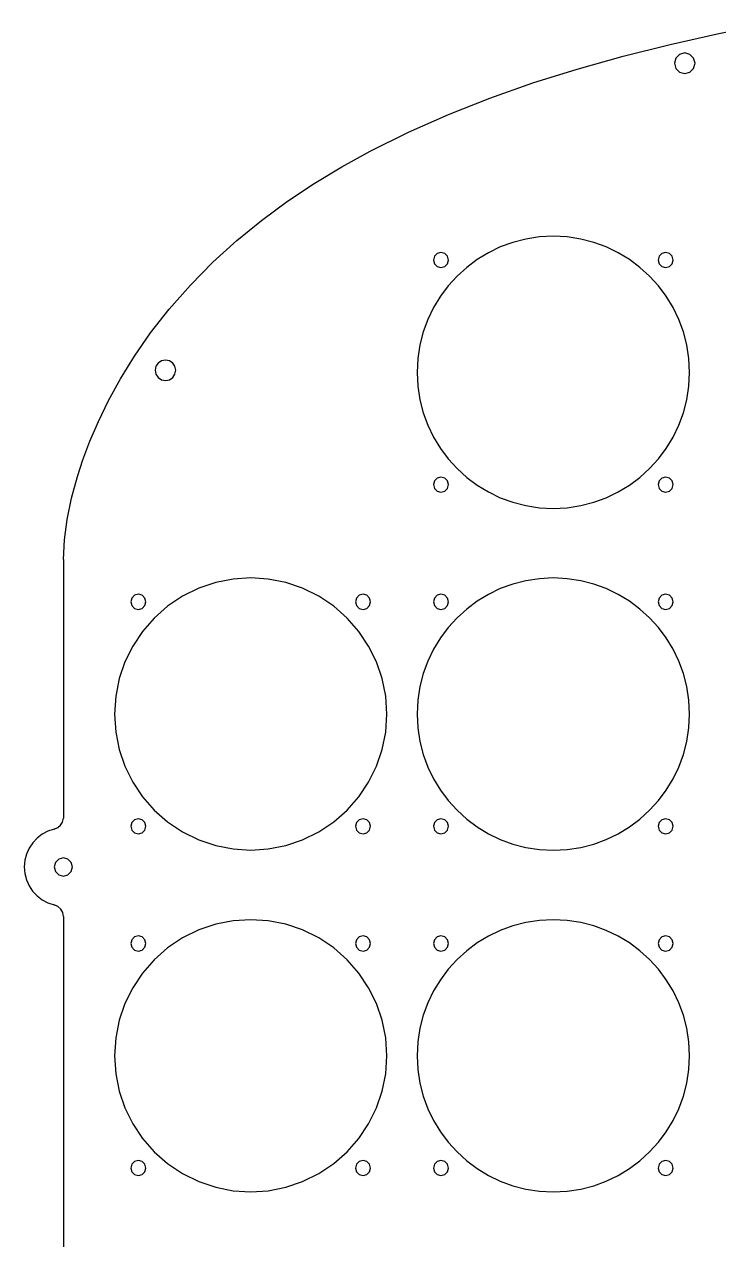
# Model space of a CAD drawing. Extents: x -508 to 508, y -20 to 420.
# Drawn here: x -508.2 to -362.5, y 151.8 to 407.1 of the extents above; entities that cross this region are included whole.
import ezdxf

# ---------------------------------------------------------------- set-up
doc = ezdxf.new("R2010")
doc.units = 0

msp = doc.modelspace()

# ---------------------------------------------------------------- linework, layer by layer
at = {"layer": 'Body (To reuse)'}
for p, q in [((-362.484866, 405.099233), (-352.65685, 407.055449)), ((-362.484866, 405.099233), (-352.65685, 407.055449)), ((-372.644636, 402.834239), (-362.484866, 405.099233)), ((-372.644636, 402.834239), (-362.484866, 405.099233)), ((-382.539945, 400.359564), (-372.644636, 402.834239)), ((-382.539945, 400.359564), (-372.644636, 402.834239)), ((-370.684338, 400.746661), (-371.474586, 399.956413)), ((-369.60484, 401.035912), (-370.684338, 400.746661)), ((-368.525341, 400.746661), (-369.60484, 401.035912)), ((-367.735093, 399.956413), (-368.525341, 400.746661)), ((-392.15707, 397.663109), (-382.539945, 400.359564)), ((-392.15707, 397.663109), (-382.539945, 400.359564)), ((-371.474586, 399.956413), (-371.763837, 398.876915)), ((-371.763837, 398.876915), (-371.474586, 397.797416)), ((-367.445842, 398.876915), (-367.735093, 399.956413)), ((-367.735093, 397.797416), (-367.445842, 398.876915)), ((-367.445842, 398.876915), (-367.445842, 398.876915)), ((-401.482289, 394.732779), (-392.15707, 397.663109)), ((-401.482289, 394.732779), (-392.15707, 397.663109)), ((-371.474586, 397.797416), (-370.684338, 397.007168)), ((-370.684338, 397.007168), (-369.60484, 396.717917)), ((-369.60484, 396.717917), (-368.525341, 397.007168)), ((-368.525341, 397.007168), (-367.735093, 397.797416)), ((-410.501879, 391.556477), (-401.482289, 394.732779)), ((-410.501879, 391.556477), (-401.482289, 394.732779)), ((-419.202116, 388.122105), (-410.501879, 391.556477)), ((-419.202116, 388.122105), (-410.501879, 391.556477)), ((-427.569278, 384.417566), (-419.202116, 388.122105)), ((-427.569278, 384.417566), (-419.202116, 388.122105)), ((-435.589642, 380.430765), (-427.569278, 384.417566)), ((-435.589642, 380.430765), (-427.569278, 384.417566)), ((-441.545002, 377.145755), (-435.589642, 380.430765)), ((-441.545002, 377.145755), (-435.589642, 380.430765)), ((-447.344186, 373.634683), (-441.545002, 377.145755)), ((-447.344186, 373.634683), (-441.545002, 377.145755)), ((-452.968789, 369.886543), (-447.344186, 373.634683)), ((-452.968789, 369.886543), (-447.344186, 373.634683)), ((-458.400408, 365.890332), (-452.968789, 369.886543)), ((-458.400408, 365.890332), (-452.968789, 369.886543)), ((-463.62064, 361.635045), (-458.400408, 365.890332)), ((-463.62064, 361.635045), (-458.400408, 365.890332)), ((-397.187176, 362.547254), (-400.1088, 362.399725)), ((-394.265552, 362.399725), (-397.187176, 362.547254)), ((-468.611081, 357.109678), (-463.62064, 361.635045)), ((-468.611081, 357.109678), (-463.62064, 361.635045)), ((-408.309842, 360.301692), (-410.807701, 359.09841)), ((-405.684496, 361.26258), (-408.309842, 360.301692)), ((-402.946028, 361.966712), (-405.684496, 361.26258)), ((-400.1088, 362.399725), (-402.946028, 361.966712)), ((-391.428324, 361.966712), (-394.265552, 362.399725)), ((-388.689856, 361.26258), (-391.428324, 361.966712)), ((-386.064511, 360.301692), (-388.689856, 361.26258)), ((-383.566652, 359.09841), (-386.064511, 360.301692)), ((-422.135132, 358.339183), (-422.347817, 357.545434)), ((-422.347817, 357.545434), (-422.135132, 356.751685)), ((-421.554068, 358.920247), (-422.135132, 358.339183)), ((-420.760319, 359.132932), (-421.554068, 358.920247)), ((-419.96657, 358.920247), (-420.760319, 359.132932)), ((-419.385505, 358.339183), (-419.96657, 358.920247)), ((-419.172821, 357.545434), (-419.385505, 358.339183)), ((-419.385505, 356.751685), (-419.172821, 357.545434)), ((-419.172821, 357.545434), (-419.172821, 357.545434)), ((-413.16371, 357.667099), (-415.363506, 356.022122)), ((-410.807701, 359.09841), (-413.16371, 357.667099)), ((-381.210643, 357.667099), (-383.566652, 359.09841)), ((-379.010846, 356.022122), (-381.210643, 357.667099)), ((-374.988847, 358.339183), (-375.201532, 357.545434)), ((-375.201532, 357.545434), (-374.988847, 356.751685)), ((-374.407783, 358.920247), (-374.988847, 358.339183)), ((-373.614034, 359.132932), (-374.407783, 358.920247)), ((-372.820285, 358.920247), (-373.614034, 359.132932)), ((-372.23922, 358.339183), (-372.820285, 358.920247)), ((-372.026536, 357.545434), (-372.23922, 358.339183)), ((-372.23922, 356.751685), (-372.026536, 357.545434)), ((-372.026536, 357.545434), (-372.026536, 357.545434)), ((-473.353329, 352.303225), (-468.611081, 357.109678)), ((-473.353329, 352.303225), (-468.611081, 357.109678)), ((-422.135132, 356.751685), (-421.554068, 356.17062)), ((-421.554068, 356.17062), (-420.760319, 355.957936)), ((-420.760319, 355.957936), (-419.96657, 356.17062)), ((-419.96657, 356.17062), (-419.385505, 356.751685)), ((-415.363506, 356.022122), (-417.392727, 354.177841)), ((-376.981626, 354.177841), (-379.010846, 356.022122)), ((-374.988847, 356.751685), (-374.407783, 356.17062)), ((-374.407783, 356.17062), (-373.614034, 355.957936)), ((-373.614034, 355.957936), (-372.820285, 356.17062)), ((-372.820285, 356.17062), (-372.23922, 356.751685)), ((-477.82898, 347.204683), (-473.353329, 352.303225)), ((-477.82898, 347.204683), (-473.353329, 352.303225)), ((-417.392727, 354.177841), (-419.237007, 352.148621)), ((-375.137345, 352.148621), (-376.981626, 354.177841)), ((-420.881985, 349.948825), (-422.313296, 347.592815)), ((-419.237007, 352.148621), (-420.881985, 349.948825)), ((-373.492368, 349.948825), (-375.137345, 352.148621)), ((-372.061056, 347.592815), (-373.492368, 349.948825)), ((-481.686368, 342.258667), (-477.82898, 347.204683)), ((-481.686368, 342.258667), (-477.82898, 347.204683)), ((-422.313296, 347.592815), (-423.516578, 345.094956)), ((-370.857775, 345.094956), (-372.061056, 347.592815)), ((-423.516578, 345.094956), (-424.477466, 342.469611)), ((-369.896886, 342.469611), (-370.857775, 345.094956)), ((-485.067398, 337.387154), (-481.686368, 342.258667)), ((-485.067398, 337.387154), (-481.686368, 342.258667)), ((-424.477466, 342.469611), (-425.181598, 339.731143)), ((-369.192754, 339.731143), (-369.896886, 342.469611)), ((-425.181598, 339.731143), (-425.614611, 336.893915)), ((-368.759742, 336.893915), (-369.192754, 339.731143)), ((-488.002482, 332.632161), (-485.067398, 337.387154)), ((-488.002482, 332.632161), (-485.067398, 337.387154)), ((-425.614611, 336.893915), (-425.76214, 333.972291)), ((-368.612212, 333.972291), (-368.759742, 336.893915)), ((-480.570328, 335.239906), (-480.739993, 334.399527)), ((-480.739993, 334.399527), (-480.570328, 333.559148)), ((-480.107637, 335.926169), (-480.570328, 335.239906)), ((-479.421374, 336.388859), (-480.107637, 335.926169)), ((-478.580995, 336.558524), (-479.421374, 336.388859)), ((-477.740616, 336.388859), (-478.580995, 336.558524)), ((-477.054354, 335.926169), (-477.740616, 336.388859)), ((-476.591663, 335.239906), (-477.054354, 335.926169)), ((-476.421998, 334.399527), (-476.591663, 335.239906)), ((-476.591663, 333.559148), (-476.421998, 334.399527)), ((-476.421998, 334.399527), (-476.421998, 334.399527)), ((-490.522036, 328.035707), (-488.002482, 332.632161)), ((-490.522036, 328.035707), (-488.002482, 332.632161)), ((-480.570328, 333.559148), (-480.107637, 332.872886)), ((-480.107637, 332.872886), (-479.421374, 332.410195)), ((-479.421374, 332.410195), (-478.580995, 332.24053)), ((-478.580995, 332.24053), (-477.740616, 332.410195)), ((-477.740616, 332.410195), (-477.054354, 332.872886)), ((-477.054354, 332.872886), (-476.591663, 333.559148)), ((-425.76214, 333.972291), (-425.614611, 331.050667)), ((-368.759742, 331.050667), (-368.612212, 333.972291)), ((-368.612212, 333.972291), (-368.612212, 333.972291)), ((-425.614611, 331.050667), (-425.181598, 328.213439)), ((-369.192754, 328.213439), (-368.759742, 331.050667)), ((-492.656474, 323.63981), (-490.522036, 328.035707)), ((-492.656474, 323.63981), (-490.522036, 328.035707)), ((-425.181598, 328.213439), (-424.477466, 325.474971)), ((-369.896886, 325.474971), (-369.192754, 328.213439)), ((-424.477466, 325.474971), (-423.516578, 322.849626)), ((-370.857775, 322.849626), (-369.896886, 325.474971)), ((-494.436212, 319.486488), (-492.656474, 323.63981)), ((-494.436212, 319.486488), (-492.656474, 323.63981)), ((-423.516578, 322.849626), (-422.313296, 320.351767)), ((-372.061056, 320.351767), (-370.857775, 322.849626)), ((-495.891665, 315.61776), (-494.436212, 319.486488)), ((-495.891665, 315.61776), (-494.436212, 319.486488)), ((-422.313296, 320.351767), (-420.881985, 317.995758)), ((-373.492368, 317.995758), (-372.061056, 320.351767)), ((-420.881985, 317.995758), (-419.237007, 315.795961)), ((-375.137345, 315.795961), (-373.492368, 317.995758)), ((-497.053246, 312.075643), (-495.891665, 315.61776)), ((-497.053246, 312.075643), (-495.891665, 315.61776)), ((-419.237007, 315.795961), (-417.392727, 313.766741)), ((-376.981626, 313.766741), (-375.137345, 315.795961)), ((-498.295529, 307.532088), (-497.053246, 312.075643)), ((-498.295529, 307.532088), (-497.053246, 312.075643)), ((-421.554068, 311.773962), (-422.135132, 311.192897)), ((-420.760319, 311.986646), (-421.554068, 311.773962)), ((-419.96657, 311.773962), (-420.760319, 311.986646)), ((-419.385505, 311.192897), (-419.96657, 311.773962)), ((-417.392727, 313.766741), (-415.363506, 311.922461)), ((-415.363506, 311.922461), (-413.16371, 310.277483)), ((-381.210643, 310.277483), (-379.010846, 311.922461)), ((-379.010846, 311.922461), (-376.981626, 313.766741)), ((-374.407783, 311.773962), (-374.988847, 311.192897)), ((-373.614034, 311.986646), (-374.407783, 311.773962)), ((-372.820285, 311.773962), (-373.614034, 311.986646)), ((-372.23922, 311.192897), (-372.820285, 311.773962)), ((-422.135132, 311.192897), (-422.347817, 310.399148)), ((-422.347817, 310.399148), (-422.135132, 309.605399)), ((-422.135132, 309.605399), (-421.554068, 309.024335)), ((-421.554068, 309.024335), (-420.760319, 308.81165)), ((-420.760319, 308.81165), (-419.96657, 309.024335)), ((-419.96657, 309.024335), (-419.385505, 309.605399)), ((-419.172821, 310.399148), (-419.385505, 311.192897)), ((-419.385505, 309.605399), (-419.172821, 310.399148)), ((-419.172821, 310.399148), (-419.172821, 310.399148)), ((-413.16371, 310.277483), (-410.807701, 308.846172)), ((-410.807701, 308.846172), (-408.309842, 307.64289)), ((-386.064511, 307.64289), (-383.566652, 308.846172)), ((-383.566652, 308.846172), (-381.210643, 310.277483)), ((-374.988847, 311.192897), (-375.201532, 310.399148)), ((-375.201532, 310.399148), (-374.988847, 309.605399)), ((-374.988847, 309.605399), (-374.407783, 309.024335)), ((-374.407783, 309.024335), (-373.614034, 308.81165)), ((-373.614034, 308.81165), (-372.820285, 309.024335)), ((-372.820285, 309.024335), (-372.23922, 309.605399)), ((-372.026536, 310.399148), (-372.23922, 311.192897)), ((-372.23922, 309.605399), (-372.026536, 310.399148)), ((-372.026536, 310.399148), (-372.026536, 310.399148)), ((-499.221376, 303.07618), (-498.295529, 307.532088)), ((-499.221376, 303.07618), (-498.295529, 307.532088)), ((-408.309842, 307.64289), (-405.684496, 306.682002)), ((-405.684496, 306.682002), (-402.946028, 305.97787)), ((-391.428324, 305.97787), (-388.689856, 306.682002)), ((-388.689856, 306.682002), (-386.064511, 307.64289)), ((-402.946028, 305.97787), (-400.1088, 305.544858)), ((-400.1088, 305.544858), (-397.187176, 305.397328)), ((-397.187176, 305.397328), (-394.265552, 305.544858)), ((-394.265552, 305.544858), (-391.428324, 305.97787)), ((-499.799689, 298.776835), (-499.221376, 303.07618)), ((-499.799689, 298.776835), (-499.221376, 303.07618)), ((-499.999371, 294.702969), (-499.799689, 298.776835)), ((-499.999371, 294.702969), (-499.799689, 298.776835)), ((-499.99837, 294.70297), (-499.99837, 240.318648)), ((-471.571002, 288.638916), (-474.974578, 286.964026)), ((-468.023174, 289.835266), (-471.571002, 288.638916)), ((-464.379177, 290.553075), (-468.023174, 289.835266)), ((-460.687096, 290.792345), (-464.379177, 290.553075)), ((-456.995015, 290.553075), (-460.687096, 290.792345)), ((-453.351019, 289.835266), (-456.995015, 290.553075)), ((-449.80319, 288.638916), (-453.351019, 289.835266)), ((-446.399614, 286.964026), (-449.80319, 288.638916)), ((-408.309842, 288.546782), (-410.807701, 287.343501)), ((-405.684496, 289.50767), (-408.309842, 288.546782)), ((-402.946028, 290.211803), (-405.684496, 289.50767)), ((-400.1088, 290.644815), (-402.946028, 290.211803)), ((-397.187176, 290.792344), (-400.1088, 290.644815)), ((-394.265552, 290.644815), (-397.187176, 290.792344)), ((-391.428324, 290.211803), (-394.265552, 290.644815)), ((-388.689856, 289.50767), (-391.428324, 290.211803)), ((-386.064511, 288.546782), (-388.689856, 289.50767)), ((-383.566652, 287.343501), (-386.064511, 288.546782)), ((-485.635052, 286.584273), (-485.847737, 285.790524)), ((-485.053988, 287.165338), (-485.635052, 286.584273)), ((-484.260239, 287.378022), (-485.053988, 287.165338)), ((-483.46649, 287.165338), (-484.260239, 287.378022)), ((-482.885425, 286.584273), (-483.46649, 287.165338)), ((-482.672741, 285.790524), (-482.885425, 286.584273)), ((-474.974578, 286.964026), (-478.126863, 284.853888)), ((-443.247329, 284.853888), (-446.399614, 286.964026)), ((-438.488767, 286.584273), (-438.701452, 285.790524)), ((-437.907703, 287.165338), (-438.488767, 286.584273)), ((-437.113954, 287.378022), (-437.907703, 287.165338)), ((-436.320205, 287.165338), (-437.113954, 287.378022)), ((-435.73914, 286.584273), (-436.320205, 287.165338)), ((-435.526456, 285.790524), (-435.73914, 286.584273)), ((-422.135132, 286.584273), (-422.347817, 285.790524)), ((-421.554068, 287.165338), (-422.135132, 286.584273)), ((-420.760319, 287.378022), (-421.554068, 287.165338)), ((-419.96657, 287.165338), (-420.760319, 287.378022)), ((-419.385505, 286.584273), (-419.96657, 287.165338)), ((-419.172821, 285.790524), (-419.385505, 286.584273)), ((-413.16371, 285.912189), (-415.363506, 284.267212)), ((-410.807701, 287.343501), (-413.16371, 285.912189)), ((-381.210643, 285.912189), (-383.566652, 287.343501)), ((-379.010846, 284.267212), (-381.210643, 285.912189)), ((-374.988847, 286.584273), (-375.201532, 285.790524)), ((-374.407783, 287.165338), (-374.988847, 286.584273)), ((-373.614034, 287.378022), (-374.407783, 287.165338)), ((-372.820285, 287.165338), (-373.614034, 287.378022)), ((-372.23922, 286.584273), (-372.820285, 287.165338)), ((-372.026536, 285.790524), (-372.23922, 286.584273)), ((-485.847737, 285.790524), (-485.635052, 284.996775)), ((-485.635052, 284.996775), (-485.053988, 284.41571)), ((-485.053988, 284.41571), (-484.260239, 284.203026)), ((-484.260239, 284.203026), (-483.46649, 284.41571)), ((-483.46649, 284.41571), (-482.885425, 284.996775)), ((-482.885425, 284.996775), (-482.672741, 285.790524)), ((-482.672741, 285.790524), (-482.672741, 285.790524)), ((-478.126863, 284.853888), (-480.936847, 282.379553)), ((-440.437346, 282.379553), (-443.247329, 284.853888)), ((-438.701452, 285.790524), (-438.488767, 284.996775)), ((-438.488767, 284.996775), (-437.907703, 284.41571)), ((-437.907703, 284.41571), (-437.113954, 284.203026)), ((-437.113954, 284.203026), (-436.320205, 284.41571)), ((-436.320205, 284.41571), (-435.73914, 284.996775)), ((-435.73914, 284.996775), (-435.526456, 285.790524)), ((-435.526456, 285.790524), (-435.526456, 285.790524)), ((-422.347817, 285.790524), (-422.135132, 284.996775)), ((-422.135132, 284.996775), (-421.554068, 284.41571)), ((-421.554068, 284.41571), (-420.760319, 284.203026)), ((-420.760319, 284.203026), (-419.96657, 284.41571)), ((-419.96657, 284.41571), (-419.385505, 284.996775)), ((-419.385505, 284.996775), (-419.172821, 285.790524)), ((-419.172821, 285.790524), (-419.172821, 285.790524)), ((-415.363506, 284.267212), (-417.392727, 282.422931)), ((-376.981626, 282.422931), (-379.010846, 284.267212)), ((-375.201532, 285.790524), (-374.988847, 284.996775)), ((-374.988847, 284.996775), (-374.407783, 284.41571)), ((-374.407783, 284.41571), (-373.614034, 284.203026)), ((-373.614034, 284.203026), (-372.820285, 284.41571)), ((-372.820285, 284.41571), (-372.23922, 284.996775)), ((-372.23922, 284.996775), (-372.026536, 285.790524)), ((-372.026536, 285.790524), (-372.026536, 285.790524)), ((-480.936847, 282.379553), (-483.380487, 279.582664)), ((-437.993706, 279.582664), (-440.437346, 282.379553)), ((-417.392727, 282.422931), (-419.237007, 280.393711)), ((-375.137345, 280.393711), (-376.981626, 282.422931)), ((-483.380487, 279.582664), (-485.433741, 276.504863)), ((-435.940452, 276.504863), (-437.993706, 279.582664)), ((-420.881985, 278.193915), (-422.313296, 275.837906)), ((-419.237007, 280.393711), (-420.881985, 278.193915)), ((-373.492368, 278.193915), (-375.137345, 280.393711)), ((-372.061056, 275.837906), (-373.492368, 278.193915)), ((-485.433741, 276.504863), (-487.072568, 273.187793)), ((-434.301625, 273.187793), (-435.940452, 276.504863)), ((-422.313296, 275.837906), (-423.516578, 273.340047)), ((-370.857775, 273.340047), (-372.061056, 275.837906)), ((-487.072568, 273.187793), (-488.272924, 269.673094)), ((-433.101268, 269.673094), (-434.301625, 273.187793)), ((-423.516578, 273.340047), (-424.477466, 270.714701)), ((-369.896886, 270.714701), (-370.857775, 273.340047)), ((-424.477466, 270.714701), (-425.181598, 267.976233)), ((-369.192754, 267.976233), (-369.896886, 270.714701)), ((-488.272924, 269.673094), (-489.010769, 266.00241)), ((-432.363423, 266.00241), (-433.101268, 269.673094)), ((-489.010769, 266.00241), (-489.26206, 262.217381)), ((-432.112132, 262.217381), (-432.363423, 266.00241)), ((-425.181598, 267.976233), (-425.614611, 265.139005)), ((-368.759742, 265.139005), (-369.192754, 267.976233)), ((-425.614611, 265.139005), (-425.76214, 262.217381)), ((-368.612212, 262.217381), (-368.759742, 265.139005)), ((-489.26206, 262.217381), (-489.010769, 258.432353)), ((-432.363423, 258.432353), (-432.112132, 262.217381)), ((-432.112132, 262.217381), (-432.112132, 262.217381)), ((-425.76214, 262.217381), (-425.614611, 259.295757)), ((-368.759742, 259.295757), (-368.612212, 262.217381)), ((-368.612212, 262.217381), (-368.612212, 262.217381)), ((-489.010769, 258.432353), (-488.272924, 254.761669)), ((-433.101268, 254.761669), (-432.363423, 258.432353)), ((-425.614611, 259.295757), (-425.181598, 256.45853)), ((-369.192754, 256.45853), (-368.759742, 259.295757)), ((-425.181598, 256.45853), (-424.477466, 253.720062)), ((-369.896886, 253.720062), (-369.192754, 256.45853)), ((-488.272924, 254.761669), (-487.072568, 251.24697)), ((-434.301625, 251.24697), (-433.101268, 254.761669)), ((-424.477466, 253.720062), (-423.516578, 251.094716)), ((-370.857775, 251.094716), (-369.896886, 253.720062)), ((-487.072568, 251.24697), (-485.433741, 247.929899)), ((-435.940452, 247.929899), (-434.301625, 251.24697)), ((-423.516578, 251.094716), (-422.313296, 248.596857)), ((-372.061056, 248.596857), (-370.857775, 251.094716)), ((-485.433741, 247.929899), (-483.380487, 244.852099)), ((-437.993706, 244.852099), (-435.940452, 247.929899)), ((-422.313296, 248.596857), (-420.881985, 246.240848)), ((-373.492368, 246.240848), (-372.061056, 248.596857)), ((-420.881985, 246.240848), (-419.237007, 244.041052)), ((-375.137345, 244.041052), (-373.492368, 246.240848)), ((-483.380487, 244.852099), (-480.936847, 242.05521)), ((-440.437346, 242.05521), (-437.993706, 244.852099)), ((-419.237007, 244.041052), (-417.392727, 242.011831)), ((-376.981626, 242.011831), (-375.137345, 244.041052)), ((-500.193304, 239.547011), (-499.99937, 240.318648)), ((-485.053988, 240.019052), (-485.635052, 239.437988)), ((-484.260239, 240.231737), (-485.053988, 240.019052)), ((-483.46649, 240.019052), (-484.260239, 240.231737)), ((-482.885425, 239.437988), (-483.46649, 240.019052)), ((-480.936847, 242.05521), (-478.126863, 239.580875)), ((-443.247329, 239.580875), (-440.437346, 242.05521)), ((-437.907703, 240.019052), (-438.488767, 239.437988)), ((-437.113954, 240.231737), (-437.907703, 240.019052)), ((-436.320205, 240.019052), (-437.113954, 240.231737)), ((-435.73914, 239.437988), (-436.320205, 240.019052)), ((-421.554068, 240.019052), (-422.135132, 239.437988)), ((-420.760319, 240.231737), (-421.554068, 240.019052)), ((-419.96657, 240.019052), (-420.760319, 240.231737)), ((-419.385505, 239.437988), (-419.96657, 240.019052)), ((-417.392727, 242.011831), (-415.363506, 240.167551)), ((-415.363506, 240.167551), (-413.16371, 238.522573)), ((-381.210643, 238.522573), (-379.010846, 240.167551)), ((-379.010846, 240.167551), (-376.981626, 242.011831)), ((-374.407783, 240.019052), (-374.988847, 239.437988)), ((-373.614034, 240.231737), (-374.407783, 240.019052)), ((-372.820285, 240.019052), (-373.614034, 240.231737)), ((-372.23922, 239.437988), (-372.820285, 240.019052)), ((-503.255332, 237.633451), (-504.460367, 236.988016)), ((-501.930837, 238.076334), (-503.255332, 237.633451)), ((-501.930837, 238.076334), (-501.19644, 238.382431)), ((-501.19644, 238.382431), (-500.604795, 238.887131)), ((-500.604795, 238.887131), (-500.193304, 239.547011)), ((-485.635052, 239.437988), (-485.847737, 238.644239)), ((-485.847737, 238.644239), (-485.635052, 237.85049)), ((-485.635052, 237.85049), (-485.053988, 237.269425)), ((-483.46649, 237.269425), (-482.885425, 237.85049)), ((-482.672741, 238.644239), (-482.885425, 239.437988)), ((-482.885425, 237.85049), (-482.672741, 238.644239)), ((-482.672741, 238.644239), (-482.672741, 238.644239)), ((-478.126863, 239.580875), (-474.974578, 237.470737)), ((-474.974578, 237.470737), (-471.571002, 235.795847)), ((-449.80319, 235.795847), (-446.399614, 237.470737)), ((-446.399614, 237.470737), (-443.247329, 239.580875)), ((-438.488767, 239.437988), (-438.701452, 238.644239)), ((-438.701452, 238.644239), (-438.488767, 237.85049)), ((-438.488767, 237.85049), (-437.907703, 237.269425)), ((-436.320205, 237.269425), (-435.73914, 237.85049)), ((-435.526456, 238.644239), (-435.73914, 239.437988)), ((-435.73914, 237.85049), (-435.526456, 238.644239)), ((-435.526456, 238.644239), (-435.526456, 238.644239)), ((-422.135132, 239.437988), (-422.347817, 238.644239)), ((-422.347817, 238.644239), (-422.135132, 237.85049)), ((-422.135132, 237.85049), (-421.554068, 237.269425)), ((-419.96657, 237.269425), (-419.385505, 237.85049)), ((-419.172821, 238.644239), (-419.385505, 239.437988)), ((-419.385505, 237.85049), (-419.172821, 238.644239)), ((-419.172821, 238.644239), (-419.172821, 238.644239)), ((-413.16371, 238.522573), (-410.807701, 237.091262)), ((-383.566652, 237.091262), (-381.210643, 238.522573)), ((-374.988847, 239.437988), (-375.201532, 238.644239)), ((-375.201532, 238.644239), (-374.988847, 237.85049)), ((-374.988847, 237.85049), (-374.407783, 237.269425)), ((-372.820285, 237.269425), (-372.23922, 237.85049)), ((-372.026536, 238.644239), (-372.23922, 239.437988)), ((-372.23922, 237.85049), (-372.026536, 238.644239)), ((-372.026536, 238.644239), (-372.026536, 238.644239)), ((-506.441724, 235.178869), (-507.182877, 234.059848)), ((-505.528359, 236.162373), (-506.441724, 235.178869)), ((-504.460367, 236.988016), (-505.528359, 236.162373)), ((-485.053988, 237.269425), (-484.260239, 237.056741)), ((-484.260239, 237.056741), (-483.46649, 237.269425)), ((-471.571002, 235.795847), (-468.023174, 234.599497)), ((-453.351019, 234.599497), (-449.80319, 235.795847)), ((-437.907703, 237.269425), (-437.113954, 237.056741)), ((-437.113954, 237.056741), (-436.320205, 237.269425)), ((-421.554068, 237.269425), (-420.760319, 237.056741)), ((-420.760319, 237.056741), (-419.96657, 237.269425)), ((-410.807701, 237.091262), (-408.309842, 235.887981)), ((-408.309842, 235.887981), (-405.684496, 234.927092)), ((-405.684496, 234.927092), (-402.946028, 234.22296)), ((-391.428324, 234.22296), (-388.689856, 234.927092)), ((-388.689856, 234.927092), (-386.064511, 235.887981)), ((-386.064511, 235.887981), (-383.566652, 237.091262)), ((-374.407783, 237.269425), (-373.614034, 237.056741)), ((-373.614034, 237.056741), (-372.820285, 237.269425)), ((-507.734236, 232.827656), (-508.078215, 231.504639)), ((-507.182877, 234.059848), (-507.734236, 232.827656)), ((-468.023174, 234.599497), (-464.379177, 233.881687)), ((-464.379177, 233.881687), (-460.687096, 233.642417)), ((-460.687096, 233.642417), (-456.995015, 233.881687)), ((-456.995015, 233.881687), (-453.351019, 234.599497)), ((-402.946028, 234.22296), (-400.1088, 233.789948)), ((-400.1088, 233.789948), (-397.187176, 233.642419)), ((-397.187176, 233.642419), (-394.265552, 233.789948)), ((-394.265552, 233.789948), (-391.428324, 234.22296)), ((-508.078215, 231.504639), (-508.197231, 230.113141)), ((-508.197231, 230.113141), (-508.079535, 228.721531)), ((-501.649144, 231.06175), (-501.904365, 230.109251)), ((-501.904365, 230.109251), (-501.649144, 229.156753)), ((-500.951866, 231.759028), (-501.649144, 231.06175)), ((-499.999368, 232.014249), (-500.951866, 231.759028)), ((-499.046869, 231.759028), (-499.999368, 232.014249)), ((-498.349591, 231.06175), (-499.046869, 231.759028)), ((-498.09437, 230.109251), (-498.349591, 231.06175)), ((-498.349591, 229.156753), (-498.09437, 230.109251)), ((-498.09437, 230.109251), (-498.09437, 230.109251)), ((-508.079535, 228.721531), (-507.736812, 227.398188)), ((-507.736812, 227.398188), (-507.186623, 226.165473)), ((-501.649144, 229.156753), (-500.951866, 228.459475)), ((-500.951866, 228.459475), (-499.999368, 228.204254)), ((-499.999368, 228.204254), (-499.046869, 228.459475)), ((-499.046869, 228.459475), (-498.349591, 229.156753)), ((-507.186623, 226.165473), (-506.446532, 225.04575)), ((-506.446532, 225.04575), (-505.534101, 224.061379)), ((-505.534101, 224.061379), (-504.466893, 223.234724)), ((-504.466893, 223.234724), (-503.26247, 222.588145)), ((-503.26247, 222.588145), (-501.938397, 222.144006)), ((-501.162016, 221.810606), (-501.938396, 222.144008)), ((-500.551627, 221.257611), (-501.162016, 221.810606)), ((-500.149866, 220.538606), (-500.551627, 221.257611)), ((-499.999371, 219.707178), (-500.149866, 220.538606)), ((-499.99837, 219.707104), (-499.99837, 95.250171)), ((-468.023174, 218.080356), (-471.571002, 216.884006)), ((-464.379177, 218.798166), (-468.023174, 218.080356)), ((-460.687096, 219.037436), (-464.379177, 218.798166)), ((-456.995015, 218.798166), (-460.687096, 219.037436)), ((-453.351019, 218.080356), (-456.995015, 218.798166)), ((-449.80319, 216.884006), (-453.351019, 218.080356)), ((-405.684496, 217.752761), (-408.309842, 216.791872)), ((-402.946028, 218.456893), (-405.684496, 217.752761)), ((-400.1088, 218.889905), (-402.946028, 218.456893)), ((-397.187176, 219.037435), (-400.1088, 218.889905)), ((-394.265552, 218.889905), (-397.187176, 219.037435)), ((-391.428324, 218.456893), (-394.265552, 218.889905)), ((-388.689856, 217.752761), (-391.428324, 218.456893)), ((-386.064511, 216.791872), (-388.689856, 217.752761)), ((-485.635052, 214.829363), (-485.847737, 214.035614)), ((-485.053988, 215.410428), (-485.635052, 214.829363)), ((-484.260239, 215.623112), (-485.053988, 215.410428)), ((-483.46649, 215.410428), (-484.260239, 215.623112)), ((-482.885425, 214.829363), (-483.46649, 215.410428)), ((-482.672741, 214.035614), (-482.885425, 214.829363)), ((-474.974578, 215.209117), (-478.126863, 213.098978)), ((-471.571002, 216.884006), (-474.974578, 215.209117)), ((-446.399614, 215.209117), (-449.80319, 216.884006)), ((-443.247329, 213.098978), (-446.399614, 215.209117)), ((-438.488767, 214.829363), (-438.701452, 214.035614)), ((-437.907703, 215.410428), (-438.488767, 214.829363)), ((-437.113954, 215.623112), (-437.907703, 215.410428)), ((-436.320205, 215.410428), (-437.113954, 215.623112)), ((-435.73914, 214.829363), (-436.320205, 215.410428)), ((-435.526456, 214.035614), (-435.73914, 214.829363)), ((-422.135132, 214.829363), (-422.347817, 214.035614)), ((-421.554068, 215.410428), (-422.135132, 214.829363)), ((-420.760319, 215.623112), (-421.554068, 215.410428)), ((-419.96657, 215.410428), (-420.760319, 215.623112)), ((-419.385505, 214.829363), (-419.96657, 215.410428)), ((-419.172821, 214.035614), (-419.385505, 214.829363)), ((-410.807701, 215.588591), (-413.16371, 214.15728)), ((-408.309842, 216.791872), (-410.807701, 215.588591)), ((-383.566652, 215.588591), (-386.064511, 216.791872)), ((-381.210643, 214.15728), (-383.566652, 215.588591)), ((-374.988847, 214.829363), (-375.201532, 214.035614)), ((-374.407783, 215.410428), (-374.988847, 214.829363)), ((-373.614034, 215.623112), (-374.407783, 215.410428)), ((-372.820285, 215.410428), (-373.614034, 215.623112)), ((-372.23922, 214.829363), (-372.820285, 215.410428)), ((-372.026536, 214.035614), (-372.23922, 214.829363)), ((-485.847737, 214.035614), (-485.635052, 213.241865)), ((-485.635052, 213.241865), (-485.053988, 212.660801)), ((-485.053988, 212.660801), (-484.260239, 212.448116)), ((-484.260239, 212.448116), (-483.46649, 212.660801)), ((-483.46649, 212.660801), (-482.885425, 213.241865)), ((-482.885425, 213.241865), (-482.672741, 214.035614)), ((-482.672741, 214.035614), (-482.672741, 214.035614)), ((-478.126863, 213.098978), (-480.936847, 210.624643)), ((-440.437346, 210.624643), (-443.247329, 213.098978)), ((-438.701452, 214.035614), (-438.488767, 213.241865)), ((-438.488767, 213.241865), (-437.907703, 212.660801)), ((-437.907703, 212.660801), (-437.113954, 212.448116)), ((-437.113954, 212.448116), (-436.320205, 212.660801)), ((-436.320205, 212.660801), (-435.73914, 213.241865)), ((-435.73914, 213.241865), (-435.526456, 214.035614)), ((-435.526456, 214.035614), (-435.526456, 214.035614)), ((-422.347817, 214.035614), (-422.135132, 213.241865)), ((-422.135132, 213.241865), (-421.554068, 212.660801)), ((-421.554068, 212.660801), (-420.760319, 212.448116)), ((-420.760319, 212.448116), (-419.96657, 212.660801)), ((-419.96657, 212.660801), (-419.385505, 213.241865)), ((-419.385505, 213.241865), (-419.172821, 214.035614)), ((-419.172821, 214.035614), (-419.172821, 214.035614)), ((-415.363506, 212.512302), (-417.392727, 210.668022)), ((-413.16371, 214.15728), (-415.363506, 212.512302)), ((-379.010846, 212.512302), (-381.210643, 214.15728)), ((-376.981626, 210.668022), (-379.010846, 212.512302)), ((-375.201532, 214.035614), (-374.988847, 213.241865)), ((-374.988847, 213.241865), (-374.407783, 212.660801)), ((-374.407783, 212.660801), (-373.614034, 212.448116)), ((-373.614034, 212.448116), (-372.820285, 212.660801)), ((-372.820285, 212.660801), (-372.23922, 213.241865)), ((-372.23922, 213.241865), (-372.026536, 214.035614)), ((-372.026536, 214.035614), (-372.026536, 214.035614)), ((-480.936847, 210.624643), (-483.380487, 207.827755)), ((-437.993706, 207.827755), (-440.437346, 210.624643)), ((-417.392727, 210.668022), (-419.237007, 208.638802)), ((-375.137345, 208.638802), (-376.981626, 210.668022)), ((-483.380487, 207.827755), (-485.433741, 204.749954)), ((-435.940452, 204.749954), (-437.993706, 207.827755)), ((-419.237007, 208.638802), (-420.881985, 206.439005)), ((-373.492368, 206.439005), (-375.137345, 208.638802)), ((-485.433741, 204.749954), (-487.072568, 201.432883)), ((-434.301625, 201.432883), (-435.940452, 204.749954)), ((-420.881985, 206.439005), (-422.313296, 204.082996)), ((-372.061056, 204.082996), (-373.492368, 206.439005)), ((-422.313296, 204.082996), (-423.516578, 201.585137)), ((-370.857775, 201.585137), (-372.061056, 204.082996)), ((-487.072568, 201.432883), (-488.272924, 197.918184)), ((-433.101268, 197.918184), (-434.301625, 201.432883)), ((-423.516578, 201.585137), (-424.477466, 198.959792)), ((-369.896886, 198.959792), (-370.857775, 201.585137)), ((-488.272924, 197.918184), (-489.010769, 194.2475)), ((-432.363423, 194.2475), (-433.101268, 197.918184)), ((-424.477466, 198.959792), (-425.181598, 196.221324)), ((-369.192754, 196.221324), (-369.896886, 198.959792)), ((-489.010769, 194.2475), (-489.26206, 190.462472)), ((-432.112132, 190.462472), (-432.363423, 194.2475)), ((-425.181598, 196.221324), (-425.614611, 193.384096)), ((-368.759742, 193.384096), (-369.192754, 196.221324)), ((-425.614611, 193.384096), (-425.76214, 190.462472)), ((-368.612212, 190.462472), (-368.759742, 193.384096)), ((-489.26206, 190.462472), (-489.010769, 186.677444)), ((-432.363423, 186.677444), (-432.112132, 190.462472)), ((-432.112132, 190.462472), (-432.112132, 190.462472)), ((-425.76214, 190.462472), (-425.614611, 187.540848)), ((-368.759742, 187.540848), (-368.612212, 190.462472)), ((-368.612212, 190.462472), (-368.612212, 190.462472)), ((-489.010769, 186.677444), (-488.272924, 183.006759)), ((-433.101268, 183.006759), (-432.363423, 186.677444)), ((-425.614611, 187.540848), (-425.181598, 184.70362)), ((-369.192754, 184.70362), (-368.759742, 187.540848)), ((-425.181598, 184.70362), (-424.477466, 181.965152)), ((-369.896886, 181.965152), (-369.192754, 184.70362)), ((-488.272924, 183.006759), (-487.072568, 179.492061)), ((-434.301625, 179.492061), (-433.101268, 183.006759)), ((-424.477466, 181.965152), (-423.516578, 179.339807)), ((-370.857775, 179.339807), (-369.896886, 181.965152)), ((-487.072568, 179.492061), (-485.433741, 176.17499)), ((-435.940452, 176.17499), (-434.301625, 179.492061)), ((-423.516578, 179.339807), (-422.313296, 176.841948)), ((-372.061056, 176.841948), (-370.857775, 179.339807)), ((-485.433741, 176.17499), (-483.380487, 173.097189)), ((-437.993706, 173.097189), (-435.940452, 176.17499)), ((-422.313296, 176.841948), (-420.881985, 174.485938)), ((-373.492368, 174.485938), (-372.061056, 176.841948)), ((-420.881985, 174.485938), (-419.237007, 172.286142)), ((-375.137345, 172.286142), (-373.492368, 174.485938)), ((-483.380487, 173.097189), (-480.936847, 170.3003)), ((-440.437346, 170.3003), (-437.993706, 173.097189)), ((-419.237007, 172.286142), (-417.392727, 170.256922)), ((-376.981626, 170.256922), (-375.137345, 172.286142)), ((-484.260239, 168.476827), (-485.053988, 168.264143)), ((-483.46649, 168.264143), (-484.260239, 168.476827)), ((-480.936847, 170.3003), (-478.126863, 167.825966)), ((-443.247329, 167.825966), (-440.437346, 170.3003)), ((-437.113954, 168.476827), (-437.907703, 168.264143)), ((-436.320205, 168.264143), (-437.113954, 168.476827)), ((-420.760319, 168.476827), (-421.554068, 168.264143)), ((-419.96657, 168.264143), (-420.760319, 168.476827)), ((-417.392727, 170.256922), (-415.363506, 168.412641)), ((-379.010846, 168.412641), (-376.981626, 170.256922)), ((-373.614034, 168.476827), (-374.407783, 168.264143)), ((-372.820285, 168.264143), (-373.614034, 168.476827)), ((-485.635052, 167.683078), (-485.847737, 166.889329)), ((-485.847737, 166.889329), (-485.635052, 166.09558)), ((-485.053988, 168.264143), (-485.635052, 167.683078)), ((-485.635052, 166.09558), (-485.053988, 165.514515)), ((-482.885425, 167.683078), (-483.46649, 168.264143)), ((-483.46649, 165.514515), (-482.885425, 166.09558)), ((-482.672741, 166.889329), (-482.885425, 167.683078)), ((-482.885425, 166.09558), (-482.672741, 166.889329)), ((-482.672741, 166.889329), (-482.672741, 166.889329)), ((-478.126863, 167.825966), (-474.974578, 165.715827)), ((-446.399614, 165.715827), (-443.247329, 167.825966)), ((-438.488767, 167.683078), (-438.701452, 166.889329)), ((-438.701452, 166.889329), (-438.488767, 166.09558)), ((-437.907703, 168.264143), (-438.488767, 167.683078)), ((-438.488767, 166.09558), (-437.907703, 165.514515)), ((-435.73914, 167.683078), (-436.320205, 168.264143)), ((-436.320205, 165.514515), (-435.73914, 166.09558)), ((-435.526456, 166.889329), (-435.73914, 167.683078)), ((-435.73914, 166.09558), (-435.526456, 166.889329)), ((-435.526456, 166.889329), (-435.526456, 166.889329)), ((-422.135132, 167.683078), (-422.347817, 166.889329)), ((-422.347817, 166.889329), (-422.135132, 166.09558)), ((-421.554068, 168.264143), (-422.135132, 167.683078)), ((-422.135132, 166.09558), (-421.554068, 165.514515)), ((-419.385505, 167.683078), (-419.96657, 168.264143)), ((-419.96657, 165.514515), (-419.385505, 166.09558)), ((-419.172821, 166.889329), (-419.385505, 167.683078)), ((-419.385505, 166.09558), (-419.172821, 166.889329)), ((-419.172821, 166.889329), (-419.172821, 166.889329)), ((-415.363506, 168.412641), (-413.16371, 166.767664)), ((-413.16371, 166.767664), (-410.807701, 165.336353)), ((-383.566652, 165.336353), (-381.210643, 166.767664)), ((-381.210643, 166.767664), (-379.010846, 168.412641)), ((-374.988847, 167.683078), (-375.201532, 166.889329)), ((-375.201532, 166.889329), (-374.988847, 166.09558)), ((-374.407783, 168.264143), (-374.988847, 167.683078)), ((-374.988847, 166.09558), (-374.407783, 165.514515)), ((-372.23922, 167.683078), (-372.820285, 168.264143)), ((-372.820285, 165.514515), (-372.23922, 166.09558)), ((-372.026536, 166.889329), (-372.23922, 167.683078)), ((-372.23922, 166.09558), (-372.026536, 166.889329)), ((-372.026536, 166.889329), (-372.026536, 166.889329)), ((-485.053988, 165.514515), (-484.260239, 165.301831)), ((-484.260239, 165.301831), (-483.46649, 165.514515)), ((-474.974578, 165.715827), (-471.571002, 164.040937)), ((-471.571002, 164.040937), (-468.023174, 162.844588)), ((-453.351019, 162.844588), (-449.80319, 164.040937)), ((-449.80319, 164.040937), (-446.399614, 165.715827)), ((-437.907703, 165.514515), (-437.113954, 165.301831)), ((-437.113954, 165.301831), (-436.320205, 165.514515)), ((-421.554068, 165.514515), (-420.760319, 165.301831)), ((-420.760319, 165.301831), (-419.96657, 165.514515)), ((-410.807701, 165.336353), (-408.309842, 164.133071)), ((-408.309842, 164.133071), (-405.684496, 163.172183)), ((-388.689856, 163.172183), (-386.064511, 164.133071)), ((-386.064511, 164.133071), (-383.566652, 165.336353)), ((-374.407783, 165.514515), (-373.614034, 165.301831)), ((-373.614034, 165.301831), (-372.820285, 165.514515)), ((-468.023174, 162.844588), (-464.379177, 162.126778)), ((-464.379177, 162.126778), (-460.687096, 161.887508)), ((-460.687096, 161.887508), (-456.995015, 162.126778)), ((-456.995015, 162.126778), (-453.351019, 162.844588)), ((-405.684496, 163.172183), (-402.946028, 162.468051)), ((-402.946028, 162.468051), (-400.1088, 162.035038)), ((-400.1088, 162.035038), (-397.187176, 161.887509)), ((-397.187176, 161.887509), (-394.265552, 162.035038)), ((-394.265552, 162.035038), (-391.428324, 162.468051)), ((-391.428324, 162.468051), (-388.689856, 163.172183))]:
    msp.add_line(p, q, dxfattribs=at)

doc.saveas('drawing.dxf')
